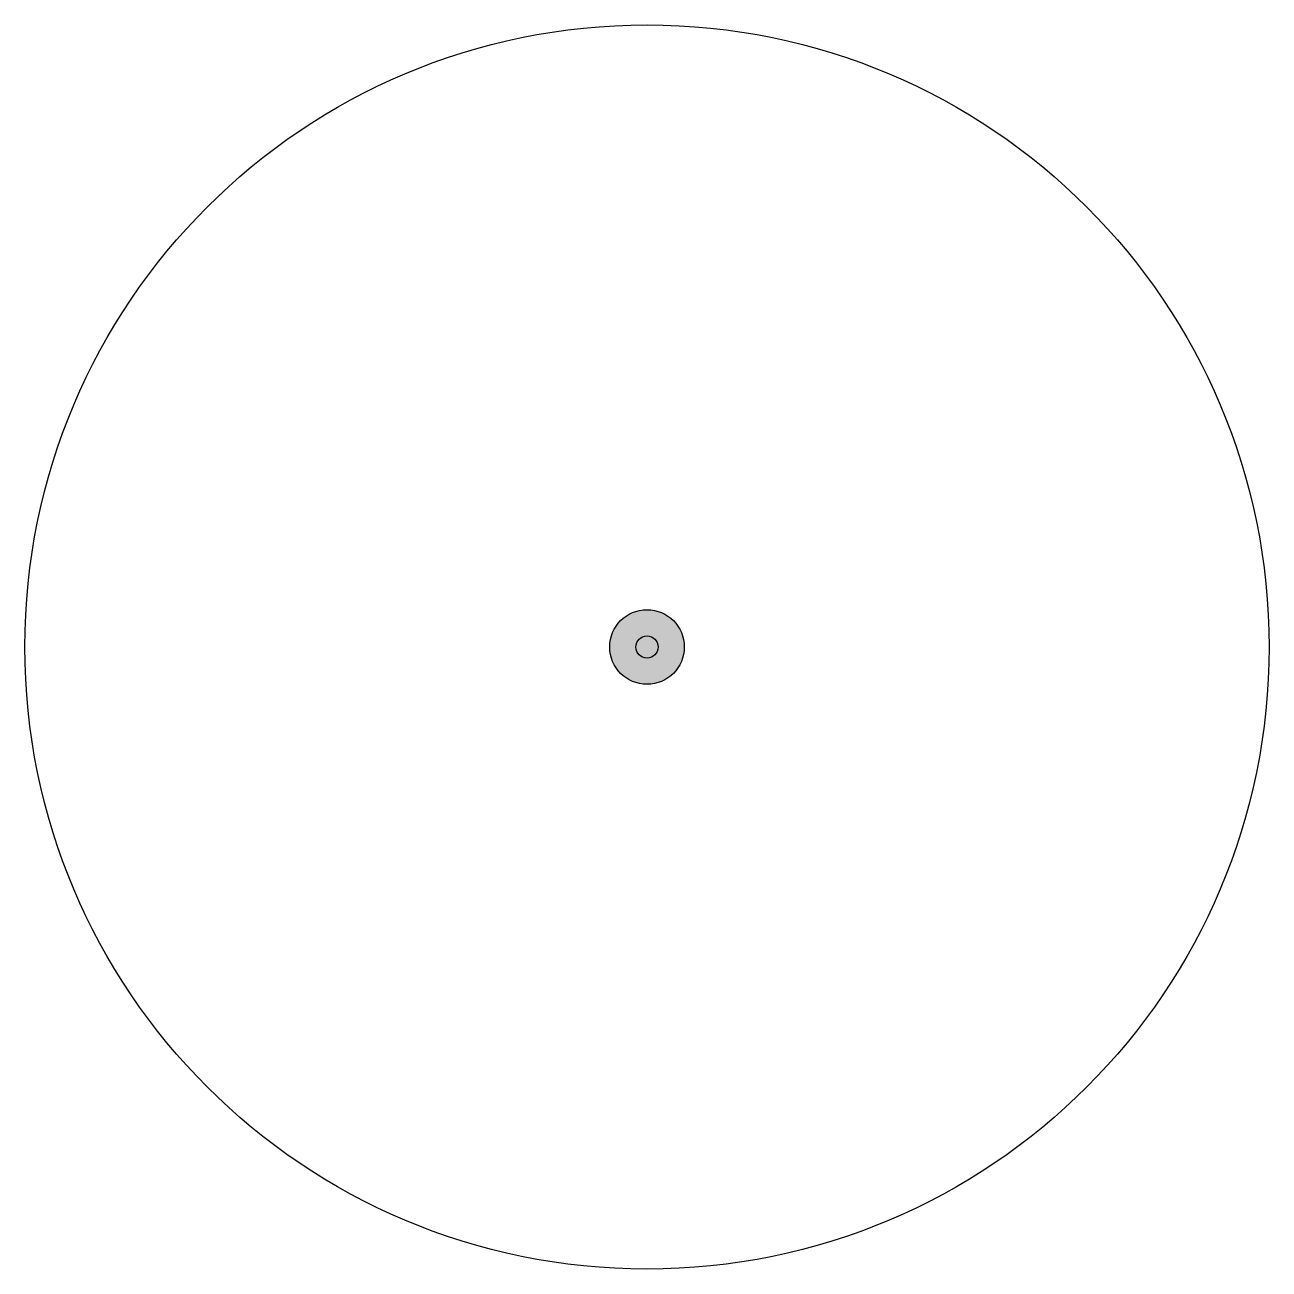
# Model space of a CAD drawing. Header units: metres. Extents: x -2.5 to 2.5, y -2.5 to 2.5.
import ezdxf

# ---------------------------------------------------------------- set-up
doc = ezdxf.new("R2010")
doc.units = ezdxf.units.M
doc.header["$LTSCALE"] = 0.2

msp = doc.modelspace()

# ---------------------------------------------------------------- hatches: boundary and pattern name
at = {"ltscale": 0.1}
h = msp.add_hatch(color=256, dxfattribs=at)
edge = h.paths.add_edge_path()
edge.add_arc((0, 0), 0.15, 0, 360)

# ---------------------------------------------------------------- linework, layer by layer
for radius in [2.5, 0.045]:
    msp.add_circle((0, 0), radius)
msp.add_circle((0, 0), 0.15, dxfattribs=at)

doc.saveas('drawing.dxf')
